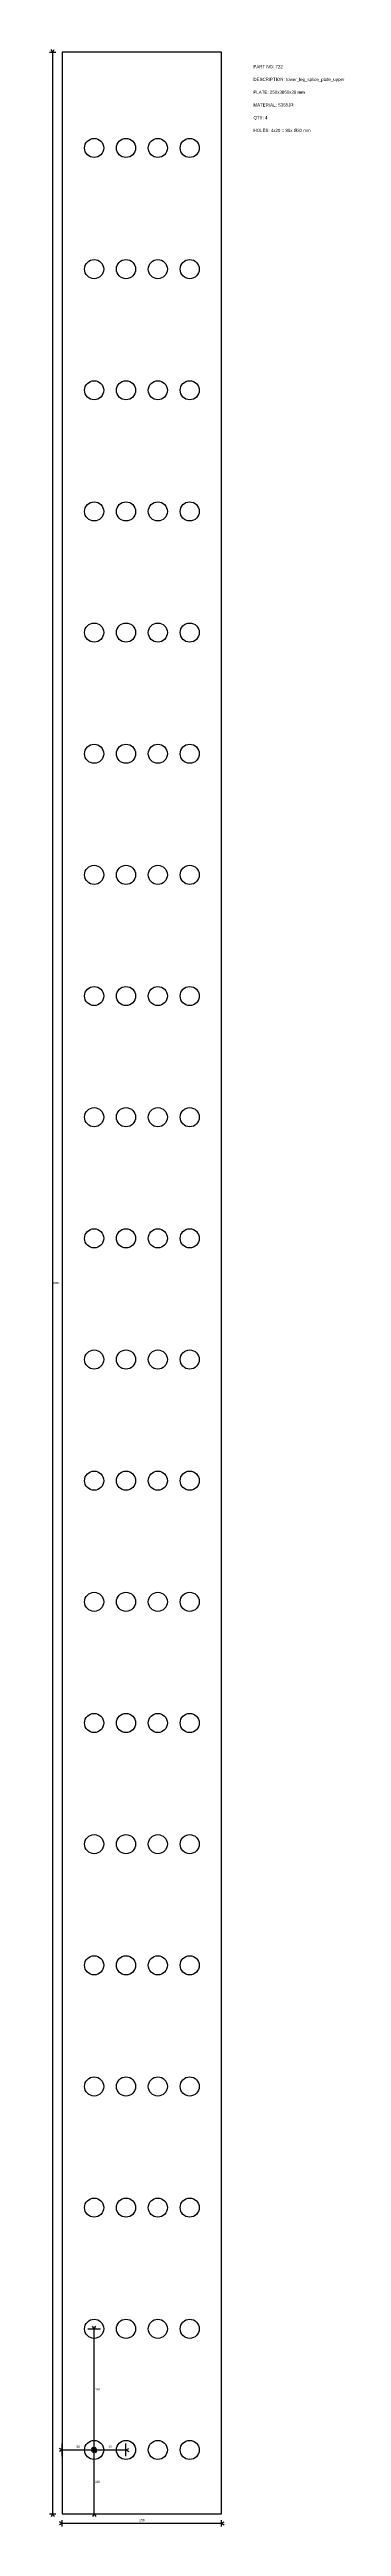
# Model space of a CAD drawing. Header units: millimetres. Extents: x -20 to 438, y -20 to 3864.
import ezdxf

# ---------------------------------------------------------------- set-up
doc = ezdxf.new("R2010")
doc.units = ezdxf.units.MM
for name, color, linetype in [('ANNOTATION', 2, 'Continuous'), ('DIMENSION', 3, 'Continuous'), ('GEOMETRY', 1, 'Continuous')]:
    doc.layers.add(name, color=color, linetype=linetype)

msp = doc.modelspace()

# ---------------------------------------------------------------- linework, layer by layer
at = {"layer": 'DIMENSION'}
for p, q in [((-20, 3860), (-10, 3860)), ((-15, 3860), (-17.5, 3864.3)), ((-15, 3860), (-12.5, 3864.3)), ((-15, 0), (-15, 3860)), ((40, 290), (60, 290)), ((50, 290), (47.5, 294.3)), ((50, 290), (52.5, 294.3)), ((50, 100), (50, 290)), ((0, 100), (-4.3, 102.5)), ((0, 100), (-4.3, 97.5)), ((0, 90), (0, 110)), ((0, 100), (50, 100)), ((40, 100), (60, 100)), ((40, 100), (60, 100)), ((50, 100), (45.7, 102.5)), ((50, 100), (45.7, 97.5)), ((50, 100), (47.5, 104.3)), ((50, 100), (47.5, 95.7)), ((50, 90), (50, 110)), ((50, 90), (50, 110)), ((50, 100), (52.5, 104.3)), ((50, 100), (54.3, 102.5)), ((50, 100), (54.3, 97.5)), ((50, 100), (100, 100)), ((50, 0), (50, 100)), ((50, 100), (52.5, 95.7)), ((100, 90), (100, 110)), ((100, 100), (104.3, 102.5)), ((100, 100), (104.3, 97.5)), ((-20, 0), (-10, 0)), ((-15, 0), (-17.5, -4.3)), ((-15, 0), (-12.5, -4.3)), ((40, 0), (60, 0)), ((50, 0), (47.5, -4.3)), ((50, 0), (52.5, -4.3)), ((0, -15), (-4.3, -12.5)), ((0, -15), (-4.3, -17.5)), ((0, -20), (0, -10)), ((0, -15), (250, -15)), ((250, -20), (250, -10)), ((250, -15), (254.3, -12.5)), ((250, -15), (254.3, -17.5))]:
    msp.add_line(p, q, dxfattribs=at)
at = {"layer": 'GEOMETRY'}
msp.add_lwpolyline([(0, 0), (250, 0), (250, 3860), (0, 3860)], close=True, dxfattribs=at)
for centre in [(50, 3710), (100, 3710), (150, 3710), (200, 3710), (50, 3520), (100, 3520), (150, 3520), (200, 3520), (50, 3330), (100, 3330), (150, 3330), (200, 3330), (50, 3140), (100, 3140), (150, 3140), (200, 3140), (50, 2950), (100, 2950), (150, 2950), (200, 2950), (50, 2760), (100, 2760), (150, 2760), (200, 2760), (50, 2570), (100, 2570), (150, 2570), (200, 2570), (50, 2380), (100, 2380), (150, 2380), (200, 2380), (50, 2190), (100, 2190), (150, 2190), (200, 2190), (50, 2000), (100, 2000), (150, 2000), (200, 2000), (50, 1810), (100, 1810), (150, 1810), (200, 1810), (50, 1620), (100, 1620), (150, 1620), (200, 1620), (50, 1430), (100, 1430), (150, 1430), (200, 1430), (50, 1240), (100, 1240), (150, 1240), (200, 1240), (50, 1050), (100, 1050), (150, 1050), (200, 1050), (50, 860), (100, 860), (150, 860), (200, 860), (50, 670), (100, 670), (150, 670), (200, 670), (50, 480), (100, 480), (150, 480), (200, 480), (50, 290), (100, 290), (150, 290), (200, 290), (50, 100), (100, 100), (150, 100), (200, 100)]:
    msp.add_circle(centre, 15, dxfattribs=at)

# ---------------------------------------------------------------- texts
at = {"layer": 'ANNOTATION'}
for s, insert, char_height, attachment_point in [('PART NO: 722', (300, 3840), 5, 1), ('DESCRIPTION: tower_leg_splice_plate_upper', (300, 3820), 5, 1), ('PLATE: 250x3860x28 mm', (300, 3800), 5, 1), ('MATERIAL: S355JR', (300, 3780), 5, 1), ('QTY: 4', (300, 3760), 5, 1), ('HOLES: 4x20 = 80x Ø30 mm', (300, 3740), 5, 1), ('3860', (-10, 1930), 3.5, 5), ('190', (55, 195), 3.5, 5), ('50', (25, 105), 3.5, 5), ('50', (75, 105), 3.5, 5), ('100', (55, 50), 3.5, 5), ('250', (125, -10), 3.5, 5)]:
    msp.add_mtext(s, dxfattribs=dict(at, insert=insert, char_height=char_height, attachment_point=attachment_point))

doc.saveas('drawing.dxf')
